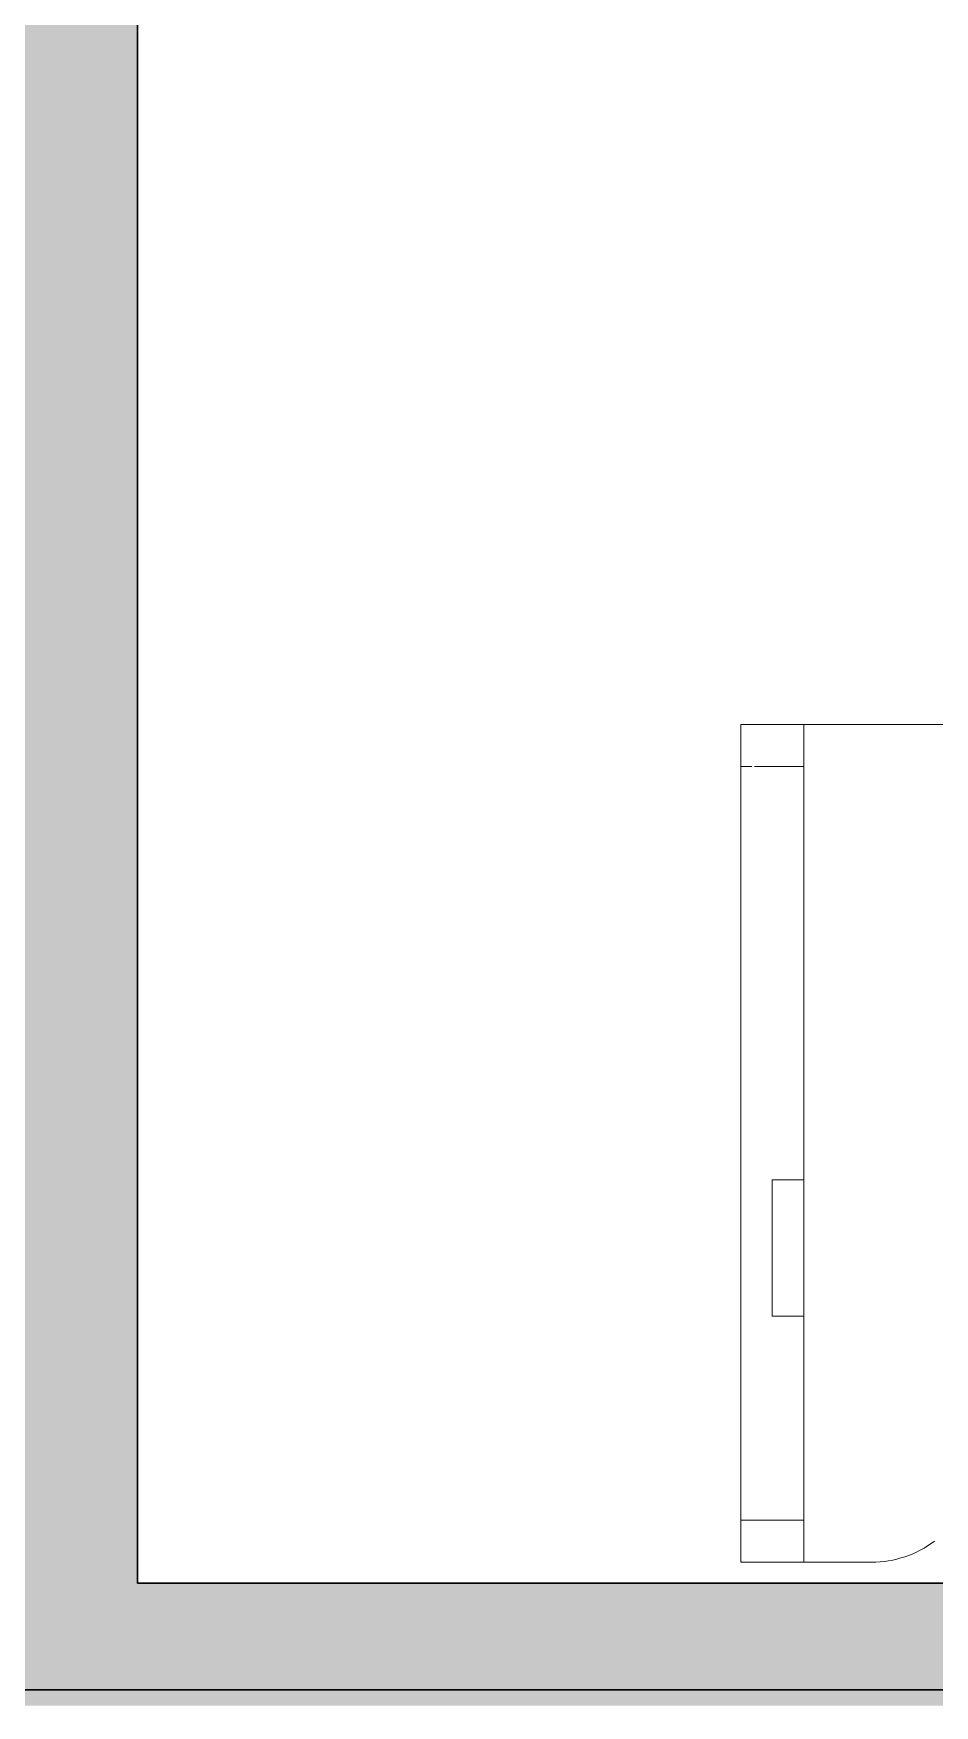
# Model space of a CAD drawing. Header units: millimetres. Extents: x 155927 to 317870, y -36033 to 97293.
# Drawn here: x 166372 to 167232, y 20991 to 22588 of the extents above; entities that cross this region are included whole.
import ezdxf

# ---------------------------------------------------------------- set-up
doc = ezdxf.new("R2010")
doc.units = ezdxf.units.MM
doc.header["$MEASUREMENT"] = 0
for name, color, linetype, lineweight in [('A-WALL', 7, 'CONTINUOUS', 9), ('A-WALL-PATT', 7, 'CONTINUOUS', 9), ('I-FURN', 8, 'CONTINUOUS', 9), ('I-WALL', 7, 'CONTINUOUS', 9)]:
    doc.layers.add(name, color=color, linetype=linetype, lineweight=lineweight)

msp = doc.modelspace()

# ---------------------------------------------------------------- hatches: boundary and pattern name
at = {"layer": 'A-WALL-PATT'}
for points in [[(166348.8, 21005.6), (166470.8, 21005.6), (166470.8, 24131.6), (166348.8, 24131.6), (166348.8, 21127.6)], [(178998.8, 21005.6), (178998.8, 21107.6), (166470.8, 21107.6), (166470.8, 21005.6), (178728, 21005.6)], [(169268.8, 20990.6), (169283.8, 20990.6), (169283.8, 21005.6), (162752.8, 21005.6), (162752.8, 20990.6), (169104.9, 20990.6)]]:
    msp.add_hatch(color=256, dxfattribs=at).paths.add_polyline_path(points, flags=0)

# ---------------------------------------------------------------- linework, layer by layer
at = {"layer": 'A-WALL', "lineweight": 30}
for p, q in [((166470.8, 21107.6), (166470.8, 24131.6)), ((166348.8, 21005.6), (166470.8, 21005.6))]:
    msp.add_line(p, q, dxfattribs=at)
at = {"layer": 'I-FURN'}
for p, q in [((167047, 21127.6), (167047, 21927.6)), ((167047, 21927.6), (167047, 21887.6)), ((167047, 21927.6), (167107, 21927.6)), ((167107, 21927.6), (167047, 21927.6)), ((168447, 21927.6), (167047, 21927.6)), ((167047, 21927.6), (167047, 21127.6)), ((167047, 21127.6), (167047, 21927.6)), ((167047, 21927.6), (168447, 21927.6)), ((167107, 21927.6), (167107, 21492.6)), ((167107, 21888.1), (167107, 21927.6)), ((167047, 21887.6), (167047, 21167.6)), ((167057.5, 21887.6), (167047, 21887.6)), ((167057.5, 21887.6), (167047, 21887.6)), ((167107, 21887.6), (167059.9, 21887.6)), ((167107, 21887.6), (167059.9, 21887.6)), ((167107, 21167.6), (167107, 21887.6)), ((167077, 21362.6), (167077, 21492.6)), ((167077, 21492.6), (167107, 21492.6)), ((167077, 21492.6), (167077, 21362.6)), ((167107, 21492.6), (167077, 21492.6)), ((167107, 21492.6), (167107, 21362.6)), ((167107, 21362.6), (167077, 21362.6)), ((167107, 21362.6), (167077, 21362.6)), ((167107, 21362.6), (167107, 21127.6)), ((167047, 21167.6), (167047, 21127.6)), ((167107, 21167.6), (167047, 21167.6)), ((167107, 21167.6), (167047, 21167.6)), ((167107, 21127.6), (167107, 21167.6)), ((167107, 21127.6), (167047, 21127.6)), ((167107, 21127.6), (167047, 21127.6)), ((167047, 21127.6), (167172, 21127.6)), ((167172, 21127.6), (167047, 21127.6))]:
    msp.add_line(p, q, dxfattribs=at)
msp.add_arc((167172, 21227.6), 100, 270, 306.8699, dxfattribs=at)
msp.add_arc((167172, 21227.6), 100, 270, 306.8699, dxfattribs=at)
at = {"layer": 'I-WALL', "lineweight": 30}
for p, q in [((172683.8, 21107.6), (166470.8, 21107.6)), ((169283.8, 21005.6), (162752.8, 21005.6)), ((166470.8, 21005.6), (169283.8, 21005.6))]:
    msp.add_line(p, q, dxfattribs=at)

doc.saveas('drawing.dxf')
